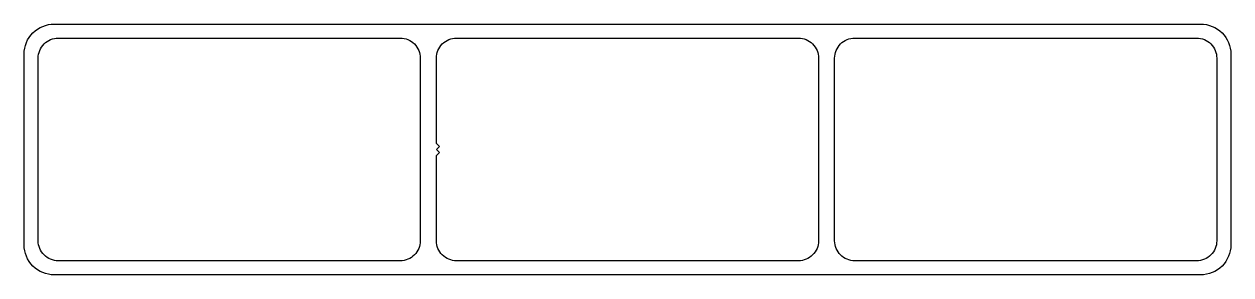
# Model space of a CAD drawing. Extents: x 344 to 464, y 556 to 581.
import ezdxf

# ---------------------------------------------------------------- set-up
doc = ezdxf.new("R2010")
doc.units = 0
doc.layers.get('0').update_dxf_attribs({"linetype": 'CONTINUOUS'})

msp = doc.modelspace()

# ---------------------------------------------------------------- linework, layer by layer
at = {"color": 0}
for points in [[(343.74, 577.86, -0.414214), (346.74, 580.86), (460.74, 580.86, -0.414214), (463.74, 577.86), (463.74, 558.86, -0.414214), (460.74, 555.86), (346.74, 555.86, -0.414214), (343.74, 558.86)], [(347.14, 557.26, -0.414214), (345.14, 559.26), (345.14, 577.46, -0.414214), (347.14, 579.46), (381.14, 579.46, -0.414214), (383.14, 577.46), (383.14, 559.26, -0.414214), (381.14, 557.26)], [(426.34, 557.26, -0.414214), (424.34, 559.26), (424.34, 577.46, -0.414214), (426.34, 579.46), (460.34, 579.46, -0.414214), (462.34, 577.46), (462.34, 559.26, -0.414214), (460.34, 557.26)]]:
    msp.add_lwpolyline(points, format="xyb", close=True, dxfattribs=at)
msp.add_lwpolyline([(385.04, 568.66), (384.74, 568.96), (384.74, 577.46, -0.414214), (386.74, 579.46), (420.74, 579.46, -0.414214), (422.74, 577.46), (422.74, 559.26, -0.414214), (420.74, 557.26), (386.74, 557.26, -0.414214), (384.74, 559.26), (384.74, 567.76), (385.04, 568.06), (384.74, 568.36)], format="xyb", close=True)

doc.saveas('drawing.dxf')
